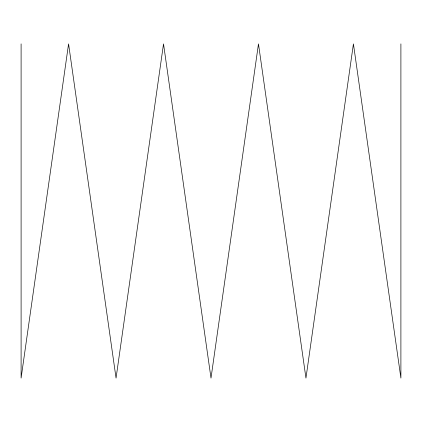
<?xml version="1.0" encoding="UTF-8"?>
<svg xmlns="http://www.w3.org/2000/svg" width="422" height="422" viewBox="0 0 422 422"><rect width="100%" height="100%" fill="white"/><g stroke="black" fill="none" stroke-linecap="round" stroke-linejoin="round"><path stroke-width="0.63" d="M400.9 43.888L400.9 378.112L353.425 43.888L305.95 378.112L258.475 43.888L211 378.112L163.525 43.888L116.05 378.112L68.575 43.888L21.1 378.112L21.1 43.888"/></g></svg>
